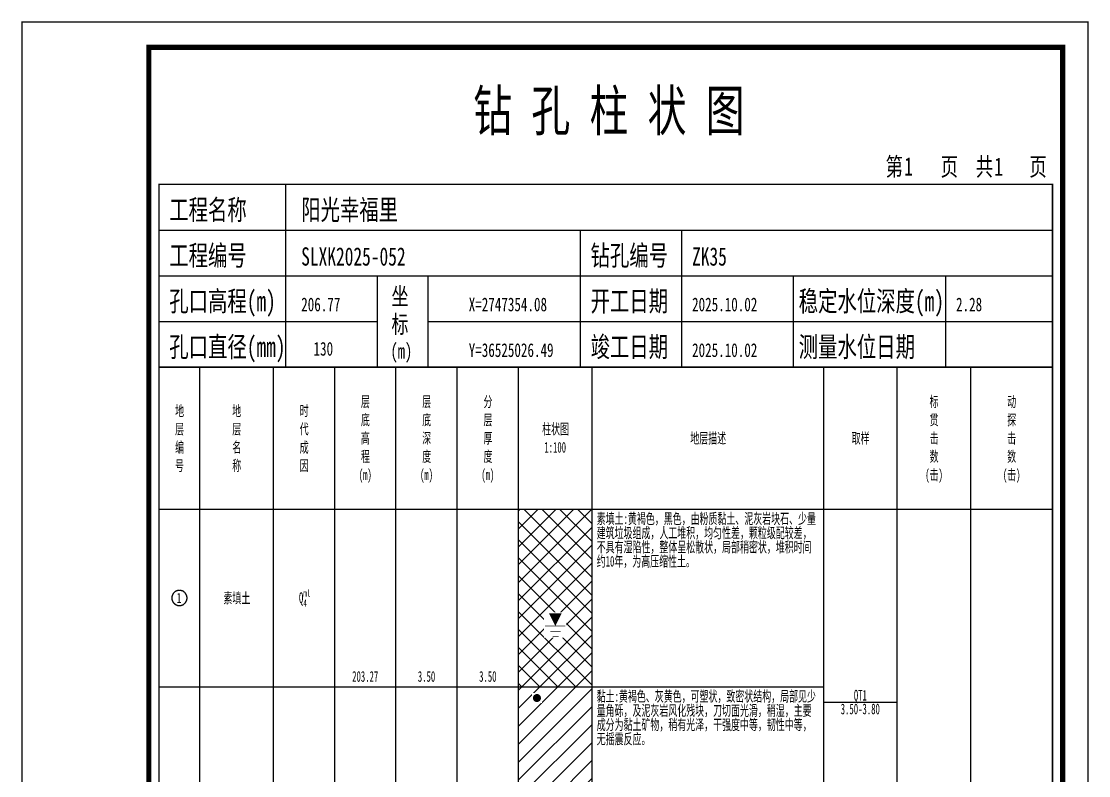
# Model space of a CAD drawing. Header units: millimetres. Extents: x 1264 to 9491, y 619 to 916.
# Drawn here: x 8835.7 to 9045.9, y 767.4 to 916 of the extents above; entities that cross this region are included whole.
import ezdxf
from ezdxf.enums import TextEntityAlignment as Align

# ---------------------------------------------------------------- set-up
doc = ezdxf.new("R2010")
doc.units = ezdxf.units.MM
doc.layers.add('GICAD_POU_TEXTS', color=7, linetype='Continuous')
doc.layers.add('GICAD_QUYANG', color=7, linetype='Continuous')
doc.styles.add('LZ_FONT', font='simfang_0.ttf', dxfattribs={"width": 0.7, "height": 8})
doc.styles.add('成果图图块', font='simfang_0.ttf', dxfattribs={"height": 2.5})
doc.styles.add('成果图表体', font='simfang_0.ttf', dxfattribs={"width": 0.6, "height": 2.1})

# ---------------------------------------------------------------- blocks, each defined once
blk = doc.blocks.new('ZZT_DCBH_Z.dwg61', base_point=(-0.02, 0))
at = {"color": 7}
blk.add_polyline3d([(-1.52, 0.02, 0), (-1.52, -0.06, 0), (-1.52, -0.13, 0), (-1.51, -0.2, 0), (-1.5, -0.28, 0), (-1.48, -0.35, 0), (-1.46, -0.42, 0), (-1.44, -0.49, 0), (-1.41, -0.56, 0), (-1.38, -0.63, 0), (-1.35, -0.69, 0), (-1.31, -0.76, 0), (-1.27, -0.82, 0), (-1.23, -0.88, 0), (-1.18, -0.94, 0), (-1.14, -0.99, 0), (-1.09, -1.04, 0), (-1.03, -1.1, 0), (-0.98, -1.14, 0), (-0.92, -1.19, 0), (-0.86, -1.23, 0), (-0.8, -1.27, 0), (-0.73, -1.31, 0), (-0.67, -1.34, 0), (-0.6, -1.37, 0), (-0.53, -1.4, 0), (-0.46, -1.42, 0), (-0.39, -1.44, 0), (-0.32, -1.46, 0), (-0.25, -1.47, 0), (-0.17, -1.48, 0), (-0.1, -1.48, 0), (-0.02, -1.48, 0), (0.05, -1.48, 0), (0.12, -1.48, 0), (0.2, -1.47, 0), (0.27, -1.46, 0), (0.34, -1.44, 0), (0.41, -1.42, 0), (0.48, -1.4, 0), (0.55, -1.37, 0), (0.62, -1.34, 0), (0.68, -1.31, 0), (0.75, -1.27, 0), (0.81, -1.23, 0), (0.87, -1.19, 0), (0.93, -1.14, 0), (0.98, -1.1, 0), (1.04, -1.04, 0), (1.09, -0.99, 0), (1.13, -0.94, 0), (1.18, -0.88, 0), (1.22, -0.82, 0), (1.26, -0.76, 0), (1.3, -0.69, 0), (1.33, -0.63, 0), (1.36, -0.56, 0), (1.39, -0.49, 0), (1.41, -0.42, 0), (1.43, -0.35, 0), (1.45, -0.28, 0), (1.46, -0.2, 0), (1.47, -0.13, 0), (1.47, -0.06, 0), (1.48, 0.02, 0), (1.47, 0.09, 0), (1.47, 0.16, 0), (1.46, 0.24, 0), (1.45, 0.31, 0), (1.43, 0.38, 0), (1.41, 0.45, 0), (1.39, 0.52, 0), (1.36, 0.59, 0), (1.33, 0.66, 0), (1.3, 0.72, 0), (1.26, 0.79, 0), (1.22, 0.85, 0), (1.18, 0.91, 0), (1.13, 0.97, 0), (1.09, 1.02, 0), (1.04, 1.08, 0), (0.98, 1.13, 0), (0.93, 1.18, 0), (0.87, 1.22, 0), (0.81, 1.26, 0), (0.75, 1.3, 0), (0.68, 1.34, 0), (0.62, 1.37, 0), (0.55, 1.4, 0), (0.48, 1.43, 0), (0.41, 1.45, 0), (0.34, 1.47, 0), (0.27, 1.49, 0), (0.2, 1.5, 0), (0.12, 1.51, 0), (0.05, 1.51, 0), (-0.02, 1.52, 0), (-0.1, 1.51, 0), (-0.17, 1.51, 0), (-0.25, 1.5, 0), (-0.32, 1.49, 0), (-0.39, 1.47, 0), (-0.46, 1.45, 0), (-0.53, 1.43, 0), (-0.6, 1.4, 0), (-0.67, 1.37, 0), (-0.73, 1.34, 0), (-0.8, 1.3, 0), (-0.86, 1.26, 0), (-0.92, 1.22, 0), (-0.98, 1.18, 0), (-1.03, 1.13, 0), (-1.09, 1.08, 0), (-1.14, 1.02, 0), (-1.18, 0.97, 0), (-1.23, 0.91, 0), (-1.27, 0.85, 0), (-1.31, 0.79, 0), (-1.35, 0.72, 0), (-1.38, 0.66, 0), (-1.41, 0.59, 0), (-1.44, 0.52, 0), (-1.46, 0.45, 0), (-1.48, 0.38, 0), (-1.5, 0.31, 0), (-1.51, 0.24, 0), (-1.52, 0.16, 0), (-1.52, 0.09, 0), (-1.52, 0.02, 0)], dxfattribs=at)
at = {"layer": 'GICAD_POU_TEXTS', "color": 7, "style": '成果图图块', "width": 0.7}
blk.add_text('1', height=2, dxfattribs=at).set_placement((-0.11, -0.99), align=Align.CENTER)
blk = doc.blocks.new('gkqy1.dwg', base_point=(0.8, 0))
blk.add_wipeout([(-0.2, -0.2), (1.8, -0.2), (1.8, 1.8), (-0.2, 1.8)])
at = {"layer": 'GICAD_QUYANG'}
h = blk.add_hatch(color=7, dxfattribs=at)
edge = h.paths.add_edge_path()
edge.add_arc((0.8, 0.8), 0.8, 0, 360)
blk = doc.blocks.new('gkwdsw.dwg', base_point=(0, 0.21))
blk.add_wipeout([(-2.2, -2.29), (2.2, -2.29), (2.2, 2.7), (-2.2, 2.7)])
at = {"color": 7}
blk.add_lwpolyline([(0, 0, 0, 2.5, 0), (0, 2.5, 0, 0, 0)], format="xyseb", dxfattribs=at)
at = {"color": 7, "const_width": 0.1}
for points in [[(-2, 0), (2, 0)], [(-0.96, -1.04), (1.04, -1.04)], [(-0.53, -2.09), (0.63, -2.09)]]:
    blk.add_lwpolyline(points, dxfattribs=at)
blk = doc.blocks.new('柱状图图框模板-(昇龙标准).dwg34', base_point=(27, 229))
for p, q in [((52, 229), (52, 265)), ((27, 256), (203, 256)), ((110, 229), (110, 256)), ((130, 229), (130, 256)), ((27, 247), (203, 247)), ((70, 229), (70, 247)), ((80, 229), (80, 247)), ((152, 229), (152, 247)), ((182, 229), (182, 247)), ((27, 238), (70, 238)), ((80, 238), (203, 238))]:
    blk.add_line(p, q)
for points, const_width in [([(0, 0), (210, 0), (210, 297), (0, 297)], 0.25), ([(25, 5), (205, 5), (205, 292), (25, 292)], 1), ([(27, 265), (203, 265), (203, 17), (27, 17)], 0.3)]:
    blk.add_lwpolyline(points, close=True, dxfattribs=dict(const_width=const_width))
at = {"const_width": 0.3}
blk.add_lwpolyline([(27, 229), (203, 229)], dxfattribs=at)
at = {"style": 'LZ_FONT', "width": 0.7}
for s, height, p in [('钻 孔 柱 状 图', 8, (88.9, 275.54)), ('第', 3.6, (170.12, 266.7)), ('1', 3.6, (173.78, 266.75)), ('页', 3.6, (180.96, 266.7)), ('共', 3.6, (187.88, 266.7)), ('1', 3.6, (191.54, 266.7)), ('页', 3.6, (198.44, 266.7)), ('工程名称', 4, (29, 258)), ('阳光幸福里', 4, (55, 258)), ('工程编号', 4, (29, 249)), ('SLXK2025-052', 3.6, (55, 249)), ('钻孔编号', 4, (112, 249)), ('ZK35', 3.6, (132, 249)), ('孔口高程(m)', 4, (29, 240)), ('坐', 3.5, (72.79, 241.24)), ('开工日期', 4, (112, 240)), ('稳定水位深度(m)', 4, (153, 240)), ('206.77', 2.7, (55, 240)), ('X=2747354.08', 2.7, (88, 240)), ('2025.10.02', 2.7, (132, 240)), ('2.28', 2.7, (184, 240)), ('标', 3.5, (72.79, 235.7)), ('孔口直径(mm)', 4, (29, 231)), ('竣工日期', 4, (112, 231)), ('测量水位日期', 4, (153, 231)), ('130', 2.7, (57.43, 231.26)), ('(m) ', 3, (72.59, 230.65)), ('Y=36525026.49', 2.7, (88, 231)), ('2025.10.02', 2.7, (132, 231))]:
    blk.add_text(s, height=height, dxfattribs=at).set_placement(p)

msp = doc.modelspace()

# ---------------------------------------------------------------- hatches: boundary and pattern name
at = {"linetype": 'Continuous'}
h = msp.add_hatch(dxfattribs=at)
h.set_pattern_fill('GKSTT', scale=0.5, style=0, pattern_type=2)
h.set_pattern_definition([(45, (0, 0), (-1.76776695, 1.76776695), []), (135, (0, 0), (-1.76776695, -1.76776695), [])])
h.paths.add_polyline_path([(8933.63, 784.89), (8948.11, 784.89), (8948.11, 819.89), (8933.63, 819.89)])
h = msp.add_hatch(dxfattribs=at)
h.set_pattern_fill('GKNXT', scale=0.5, style=0, pattern_type=2)
h.set_pattern_definition([(45, (0, 0), (-1.76776695, 1.76776695), [])])
h.paths.add_polyline_path([(8933.63, 733.89), (8948.11, 733.89), (8948.11, 784.89), (8933.63, 784.89)])

# ---------------------------------------------------------------- linework, layer by layer
at = {"color": 0}
for p, q in [((8862.81, 819.89), (8870.85, 819.89)), ((8862.81, 784.89), (8862.81, 819.89)), ((8870.85, 784.89), (8870.85, 819.89)), ((8862.81, 784.89), (8870.85, 784.89)), ((8862.81, 784.89), (8870.85, 784.89)), ((8862.81, 733.89), (8862.81, 784.89)), ((8870.85, 733.89), (8870.85, 784.89))]:
    msp.add_line(p, q, dxfattribs=at)
for points in [[(8862.81, 847.89), (8870.85, 847.89)], [(8862.81, 819.89), (8862.81, 847.89)], [(8870.85, 819.89), (8870.85, 847.89)], [(8870.85, 847.89), (8885.34, 847.89)], [(8870.85, 819.89), (8870.85, 847.89)], [(8885.34, 819.89), (8885.34, 847.89)], [(8885.34, 847.89), (8897.41, 847.89)], [(8885.34, 819.89), (8885.34, 847.89)], [(8897.41, 819.89), (8897.41, 847.89)], [(8897.41, 847.89), (8909.48, 847.89)], [(8897.41, 819.89), (8897.41, 847.89)], [(8909.48, 819.89), (8909.48, 847.89)], [(8909.48, 847.89), (8921.55, 847.89)], [(8909.48, 819.89), (8909.48, 847.89)], [(8921.55, 819.89), (8921.55, 847.89)], [(8921.55, 847.89), (8933.63, 847.89)], [(8921.55, 819.89), (8921.55, 847.89)], [(8933.63, 819.89), (8933.63, 847.89)], [(8933.63, 847.89), (8948.11, 847.89)], [(8933.63, 819.89), (8933.63, 847.89)], [(8948.11, 819.89), (8948.11, 847.89)], [(8948.11, 847.89), (8993.74, 847.89)], [(8948.11, 819.89), (8948.11, 847.89)], [(8993.74, 819.89), (8993.74, 847.89)], [(8993.74, 847.89), (9008.23, 847.89)], [(8993.74, 819.89), (8993.74, 847.89)], [(9008.23, 819.89), (9008.23, 847.89)], [(9008.23, 847.89), (9022.71, 847.89)], [(9008.23, 819.89), (9008.23, 847.89)], [(9022.71, 819.89), (9022.71, 847.89)], [(9022.71, 847.89), (9038.81, 847.89)], [(9022.71, 819.89), (9022.71, 847.89)], [(9038.81, 819.89), (9038.81, 847.89)], [(8862.81, 819.89), (8870.85, 819.89)], [(8862.81, 635.89), (8862.81, 819.89)], [(8862.81, 819.89), (8870.85, 819.89)], [(8870.85, 635.89), (8870.85, 819.89)], [(8870.85, 819.89), (8885.34, 819.89)], [(8870.85, 635.89), (8870.85, 819.89)], [(8870.85, 819.89), (8885.34, 819.89)], [(8870.85, 819.89), (8885.34, 819.89)], [(8870.85, 784.89), (8870.85, 819.89)], [(8885.34, 635.89), (8885.34, 819.89)], [(8885.34, 784.89), (8885.34, 819.89)], [(8885.34, 819.89), (8897.41, 819.89)], [(8885.34, 635.89), (8885.34, 819.89)], [(8885.34, 819.89), (8897.41, 819.89)], [(8885.34, 819.89), (8897.41, 819.89)], [(8885.34, 784.89), (8885.34, 819.89)], [(8897.41, 635.89), (8897.41, 819.89)], [(8897.41, 784.89), (8897.41, 819.89)], [(8897.41, 819.89), (8909.48, 819.89)], [(8897.41, 635.89), (8897.41, 819.89)], [(8897.41, 819.89), (8909.48, 819.89)], [(8897.41, 819.89), (8909.48, 819.89)], [(8897.41, 784.89), (8897.41, 819.89)], [(8909.48, 635.89), (8909.48, 819.89)], [(8909.48, 784.89), (8909.48, 819.89)], [(8909.48, 819.89), (8921.55, 819.89)], [(8909.48, 635.89), (8909.48, 819.89)], [(8909.48, 819.89), (8921.55, 819.89)], [(8909.48, 819.89), (8921.55, 819.89)], [(8909.48, 784.89), (8909.48, 819.89)], [(8921.55, 635.89), (8921.55, 819.89)], [(8921.55, 784.89), (8921.55, 819.89)], [(8921.55, 819.89), (8933.63, 819.89)], [(8921.55, 635.89), (8921.55, 819.89)], [(8921.55, 819.89), (8933.63, 819.89)], [(8921.55, 819.89), (8933.63, 819.89)], [(8921.55, 784.89), (8921.55, 819.89)], [(8933.63, 635.89), (8933.63, 819.89)], [(8933.63, 784.89), (8933.63, 819.89)], [(8933.63, 819.89), (8948.11, 819.89)], [(8933.63, 635.89), (8933.63, 819.89)], [(8933.63, 819.89), (8948.11, 819.89)], [(8948.11, 635.89), (8948.11, 819.89)], [(8948.11, 819.89), (8993.74, 819.89)], [(8948.11, 635.89), (8948.11, 819.89)], [(8948.11, 819.89), (8993.74, 819.89)], [(8948.11, 819.89), (8993.74, 819.89)], [(8948.11, 784.89), (8948.11, 819.89)], [(8993.74, 635.89), (8993.74, 819.89)], [(8993.74, 784.89), (8993.74, 819.89)], [(8993.74, 819.89), (9008.23, 819.89)], [(8993.74, 635.89), (8993.74, 819.89)], [(8993.74, 819.89), (9008.23, 819.89)], [(9008.23, 635.89), (9008.23, 819.89)], [(9008.23, 819.89), (9022.71, 819.89)], [(9008.23, 635.89), (9008.23, 819.89)], [(9008.23, 819.89), (9022.71, 819.89)], [(9022.71, 635.89), (9022.71, 819.89)], [(9022.71, 819.89), (9038.81, 819.89)], [(9022.71, 635.89), (9022.71, 819.89)], [(9022.71, 819.89), (9038.81, 819.89)], [(9038.81, 635.89), (9038.81, 819.89)], [(8870.85, 784.89), (8885.34, 784.89)], [(8870.85, 784.89), (8885.34, 784.89)], [(8870.85, 733.89), (8870.85, 784.89)], [(8885.34, 733.89), (8885.34, 784.89)], [(8885.34, 784.89), (8897.41, 784.89)], [(8885.34, 784.89), (8897.41, 784.89)], [(8885.34, 733.89), (8885.34, 784.89)], [(8897.41, 733.89), (8897.41, 784.89)], [(8897.41, 784.89), (8909.48, 784.89)], [(8897.41, 784.89), (8909.48, 784.89)], [(8897.41, 733.89), (8897.41, 784.89)], [(8909.48, 733.89), (8909.48, 784.89)], [(8909.48, 784.89), (8921.55, 784.89)], [(8909.48, 784.89), (8921.55, 784.89)], [(8909.48, 733.89), (8909.48, 784.89)], [(8921.55, 733.89), (8921.55, 784.89)], [(8921.55, 784.89), (8933.63, 784.89)], [(8921.55, 784.89), (8933.63, 784.89)], [(8921.55, 733.89), (8921.55, 784.89)], [(8933.63, 733.89), (8933.63, 784.89)], [(8948.11, 784.89), (8993.74, 784.89)], [(8948.11, 784.89), (8993.74, 784.89)], [(8948.11, 733.89), (8948.11, 784.89)], [(8993.74, 733.89), (8993.74, 784.89)], [(8993.74, 781.89), (9008.23, 781.89)]]:
    msp.add_lwpolyline(points, dxfattribs=at)
at = {"color": 7, "flags": 128}
msp.add_lwpolyline([(8933.63, 784.89), (8948.11, 784.89)], dxfattribs=at)

# ---------------------------------------------------------------- block references
msp.add_blockref('ZZT_DCBH_Z.dwg61', (8866.83, 802.39))

# ---------------------------------------------------------------- texts
at = {"color": 0, "style": '成果图表体', "width": 0.6}
for s, height, p in [('层', 2.1, (8902.58, 840.04)), ('层', 2.1, (8914.65, 840.04)), ('分', 2.1, (8926.72, 840.04)), ('标', 2.1, (9014.6, 840.04)), ('动', 2.1, (9029.89, 840.04)), ('地', 2.1, (8865.97, 838.24)), ('地', 2.1, (8877.23, 838.24)), ('时', 2.1, (8890.51, 838.24)), ('层', 2.1, (8865.97, 834.64)), ('层', 2.1, (8877.23, 834.64)), ('代', 2.1, (8890.51, 834.64)), ('底', 2.1, (8902.58, 836.44)), ('底', 2.1, (8914.65, 836.44)), ('层', 2.1, (8926.72, 836.44)), ('柱状图', 2.1, (8938.27, 834.64)), ('贯', 2.1, (9014.6, 836.44)), ('探', 2.1, (9029.89, 836.44)), ('高', 2.1, (8902.58, 832.84)), ('深', 2.1, (8914.65, 832.84)), ('厚', 2.1, (8926.72, 832.84)), ('地层描述', 2.1, (8967.46, 832.84)), ('取样', 2.1, (8999.25, 832.84)), ('击', 2.1, (9014.6, 832.84)), ('击', 2.1, (9029.89, 832.84)), ('编', 2.1, (8865.97, 831.04)), ('名', 2.1, (8877.23, 831.04)), ('成', 2.1, (8890.51, 831.04)), ('1:100', 2.1, (8938.7, 831.04)), ('程', 2.1, (8902.58, 829.24)), ('度', 2.1, (8914.65, 829.24)), ('度', 2.1, (8926.72, 829.24)), ('数', 2.1, (9014.6, 829.24)), ('数', 2.1, (9029.89, 829.24)), ('号', 2.1, (8865.97, 827.44)), ('称', 2.1, (8877.23, 827.44)), ('因', 2.1, (8890.51, 827.44)), ('(m)', 2.1, (8902.15, 825.64)), ('(m)', 2.1, (8914.22, 825.64)), ('(m)', 2.1, (8926.29, 825.64)), ('(击)', 2.1, (9013.74, 825.64)), ('(击)', 2.1, (9029.03, 825.64)), ('素填土', 2.1, (8875.5, 801.34)), ('Q', 2.1, (8890.37, 801.41)), ('ml', 1.4, (8891.23, 802.67)), ('4', 1.4, (8891.23, 800.71)), ('203.27', 2.1, (8900.85, 785.89)), ('3.50', 2.1, (8913.79, 785.89)), ('3.50', 2.1, (8925.86, 785.89)), ('QT1', 2.1, (8999.68, 782.19)), ('3.50-3.80', 2.1, (8997.09, 779.49))]:
    msp.add_text(s, height=height, dxfattribs=at).set_placement(p)
at = {"color": 0, "char_height": 2.1, "width": 43.8045, "attachment_point": 1, "line_spacing_factor": 0.8, "style": '成果图表体'}
for s, insert in [('\\A1;素填土:黄褐色，黑色，由粉质黏土、泥灰岩块石、少量建筑垃圾组成，人工堆积，均匀性差，颗粒级配较差，不具有湿陷性，整体呈松散状，局部稍密状，堆积时间约10年，为高压缩性土。', (8949.02, 819.09)), ('\\A1;黏土:黄褐色、灰黄色，可塑状，致密状结构，局部见少量角砾，及泥灰岩风化残块，刀切面光滑，稍湿，主要成分为黏土矿物，稍有光泽，干强度中等，韧性中等，无摇震反应。', (8949.02, 784.09))]:
    msp.add_mtext(s, dxfattribs=dict(at, insert=insert))

# ---------------------------------------------------------------- next in the draw order: block references
for name, p in [('gkwdsw.dwg', (8940.87, 797.09)), ('gkqy1.dwg', (8937.25, 781.89))]:
    msp.add_blockref(name, p)

# ---------------------------------------------------------------- next in the draw order: block references
msp.add_blockref('柱状图图框模板-(昇龙标准).dwg34', (8862.81, 847.89))

doc.saveas('drawing.dxf')
